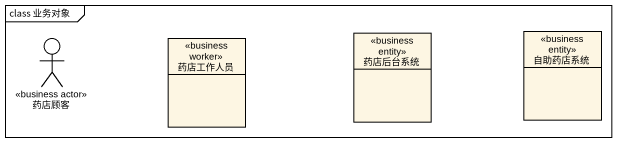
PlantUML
@startuml
mainframe class 业务对象
allowmixing
hide circle
hide empty members
actor 药店顾客 <<business actor>>
class 药店工作人员 <<business worker>>
class 药店后台系统 <<business entity>>
class 自助药店系统 <<business entity>>
@enduml
